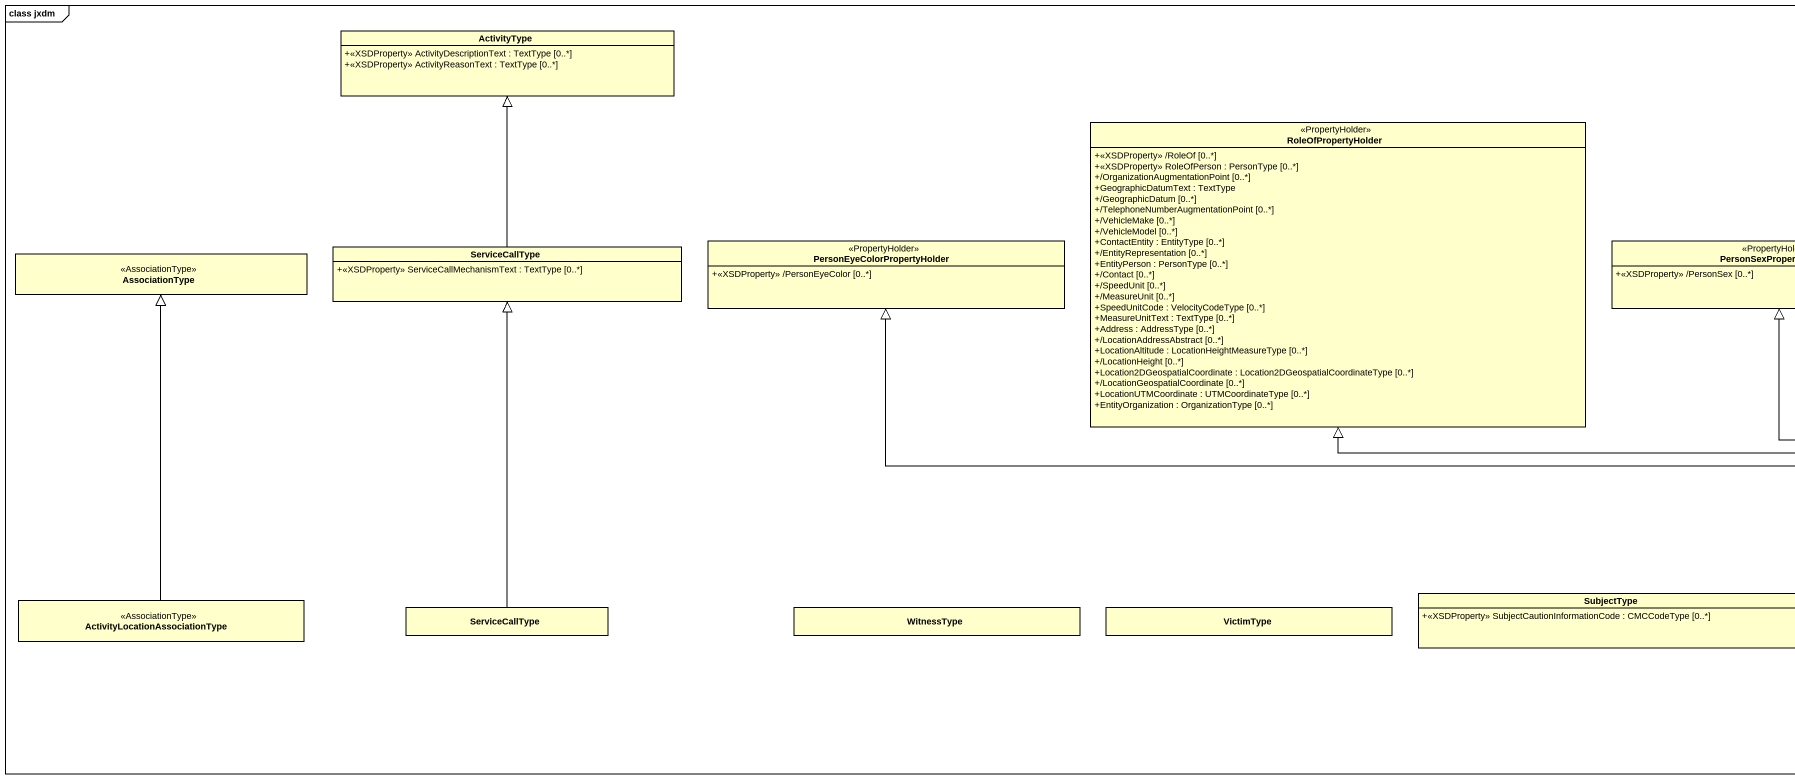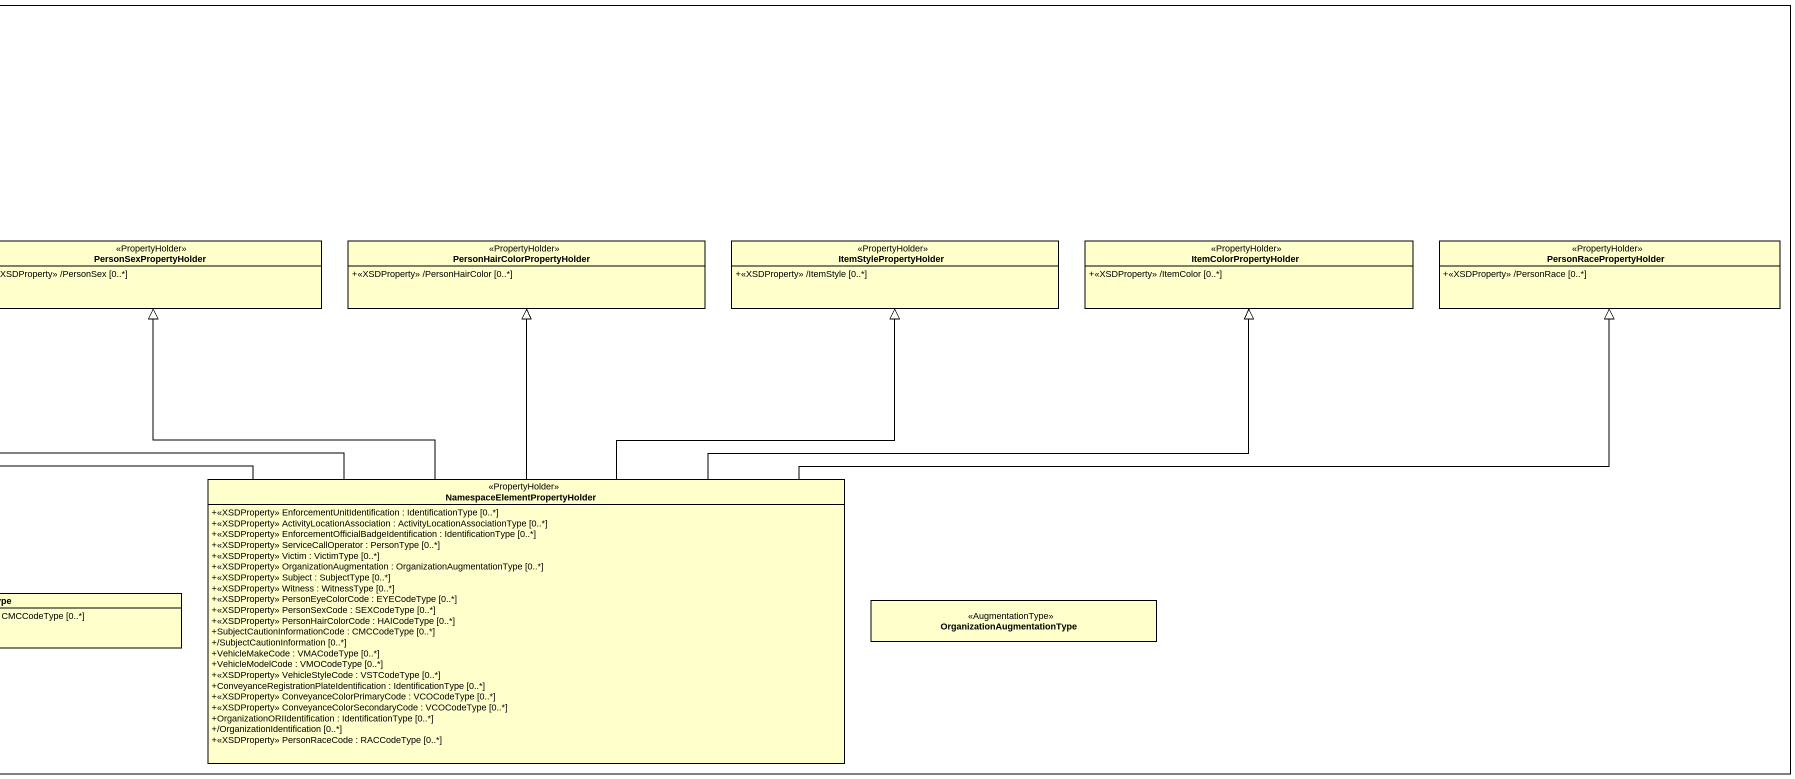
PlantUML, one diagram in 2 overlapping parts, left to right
@startuml
mainframe class jxdm
hide circle
hide empty members
skinparam classAttributeIconSize 0
class ActivityType {
  +<<XSDProperty>> ActivityDescriptionText : TextType [0..*]
  +<<XSDProperty>> ActivityReasonText : TextType [0..*]
}
class RoleOfPropertyHolder <<PropertyHolder>> {
  +<<XSDProperty>> /RoleOf [0..*]
  +<<XSDProperty>> RoleOfPerson : PersonType [0..*]
  +/OrganizationAugmentationPoint [0..*]
  +GeographicDatumText : TextType
  +/GeographicDatum [0..*]
  +/TelephoneNumberAugmentationPoint [0..*]
  +/VehicleMake [0..*]
  +/VehicleModel [0..*]
  +ContactEntity : EntityType [0..*]
  +/EntityRepresentation [0..*]
  +EntityPerson : PersonType [0..*]
  +/Contact [0..*]
  +/SpeedUnit [0..*]
  +/MeasureUnit [0..*]
  +SpeedUnitCode : VelocityCodeType [0..*]
  +MeasureUnitText : TextType [0..*]
  +Address : AddressType [0..*]
  +/LocationAddressAbstract [0..*]
  +LocationAltitude : LocationHeightMeasureType [0..*]
  +/LocationHeight [0..*]
  +Location2DGeospatialCoordinate : Location2DGeospatialCoordinateType [0..*]
  +/LocationGeospatialCoordinate [0..*]
  +LocationUTMCoordinate : UTMCoordinateType [0..*]
  +EntityOrganization : OrganizationType [0..*]
}
class AssociationType <<AssociationType>>
class ServiceCallType {
  +<<XSDProperty>> ServiceCallMechanismText : TextType [0..*]
}
class PersonEyeColorPropertyHolder <<PropertyHolder>> {
  +<<XSDProperty>> /PersonEyeColor [0..*]
}
class PersonSexPropertyHolder <<PropertyHolder>> {
  +<<XSDProperty>> /PersonSex [0..*]
}
class "PersonHairColorPropertyHolder" as PersonHairColorPropertyHolde <<PropertyHolder>> {
  +<<XSDProperty>> /PersonHairColor [0..*]
}
class ItemStylePropertyHolder <<PropertyHolder>> {
  +<<XSDProperty>> /ItemStyle [0..*]
}
class ItemColorPropertyHolder <<PropertyHolder>> {
  +<<XSDProperty>> /ItemColor [0..*]
}
class PersonRacePropertyHolder <<PropertyHolder>> {
  +<<XSDProperty>> /PersonRace [0..*]
}
class "NamespaceElementPropertyHolder" as NamespaceElementPropertyHold <<PropertyHolder>> {
  +<<XSDProperty>> EnforcementUnitIdentification : IdentificationType [0..*]
  +<<XSDProperty>> ActivityLocationAssociation : ActivityLocationAssociationType [0..*]
  +<<XSDProperty>> EnforcementOfficialBadgeIdentification : IdentificationType [0..*]
  +<<XSDProperty>> ServiceCallOperator : PersonType [0..*]
  +<<XSDProperty>> Victim : VictimType [0..*]
  +<<XSDProperty>> OrganizationAugmentation : OrganizationAugmentationType [0..*]
  +<<XSDProperty>> Subject : SubjectType [0..*]
  +<<XSDProperty>> Witness : WitnessType [0..*]
  +<<XSDProperty>> PersonEyeColorCode : EYECodeType [0..*]
  +<<XSDProperty>> PersonSexCode : SEXCodeType [0..*]
  +<<XSDProperty>> PersonHairColorCode : HAICodeType [0..*]
  +SubjectCautionInformationCode : CMCCodeType [0..*]
  +/SubjectCautionInformation [0..*]
  +VehicleMakeCode : VMACodeType [0..*]
  +VehicleModelCode : VMOCodeType [0..*]
  +<<XSDProperty>> VehicleStyleCode : VSTCodeType [0..*]
  +ConveyanceRegistrationPlateIdentification : IdentificationType [0..*]
  +<<XSDProperty>> ConveyanceColorPrimaryCode : VCOCodeType [0..*]
  +<<XSDProperty>> ConveyanceColorSecondaryCode : VCOCodeType [0..*]
  +OrganizationORIIdentification : IdentificationType [0..*]
  +/OrganizationIdentification [0..*]
  +<<XSDProperty>> PersonRaceCode : RACCodeType [0..*]
}
class "ActivityLocationAssociationType" as ActivityLocationAssociationT <<AssociationType>>
class "ServiceCallType" as ServiceCallType_2
class WitnessType
class VictimType
class SubjectType {
  +<<XSDProperty>> SubjectCautionInformationCode : CMCCodeType [0..*]
}
class OrganizationAugmentationType <<AugmentationType>>
ServiceCallType -up-|> ActivityType
NamespaceElementPropertyHold -left-|> RoleOfPropertyHolder
NamespaceElementPropertyHold -left-|> PersonEyeColorPropertyHolder
NamespaceElementPropertyHold -up-|> PersonSexPropertyHolder
NamespaceElementPropertyHold -up-|> PersonHairColorPropertyHolde
NamespaceElementPropertyHold -up-|> ItemStylePropertyHolder
NamespaceElementPropertyHold -right-|> ItemColorPropertyHolder
NamespaceElementPropertyHold -right-|> PersonRacePropertyHolder
ActivityLocationAssociationT -up-|> AssociationType
ServiceCallType_2 -up-|> ServiceCallType
@enduml
